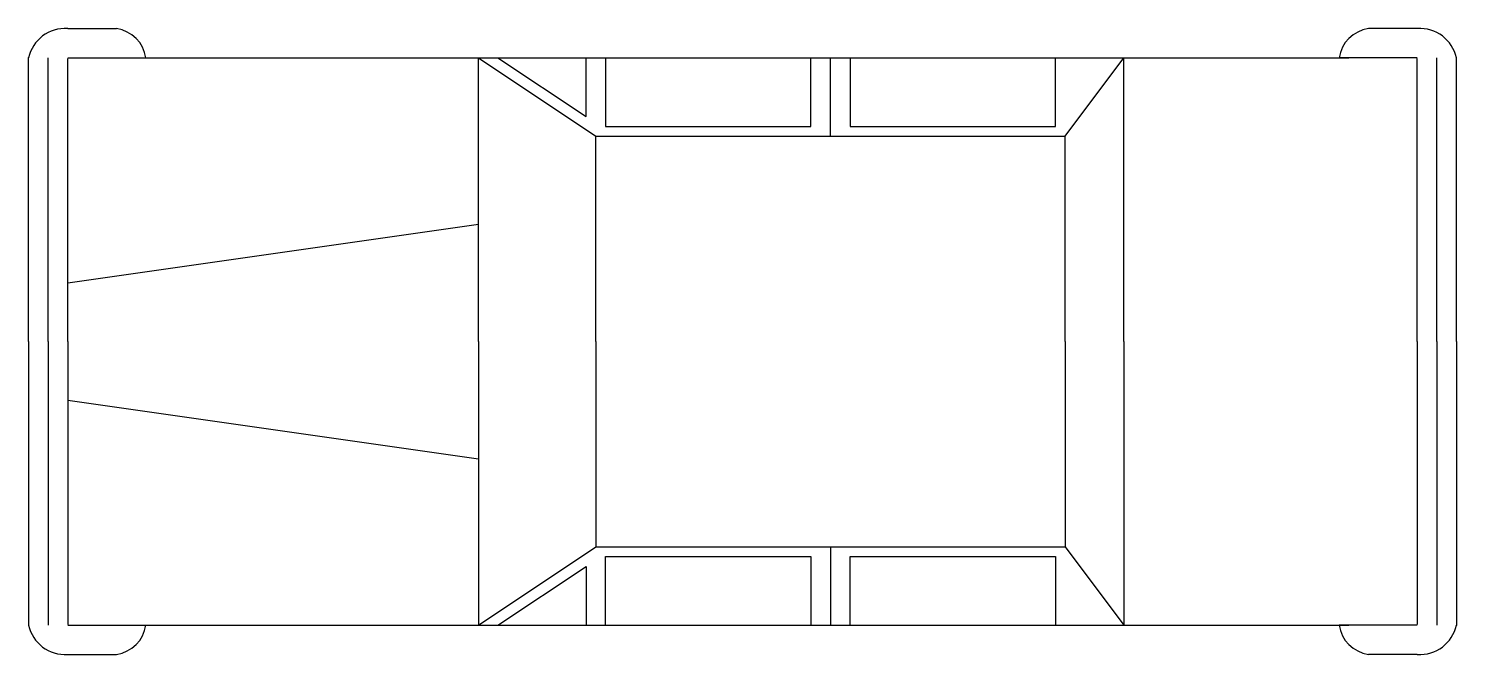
# Model space of a CAD drawing. Extents: x -3 to 106, y 0 to 48.
import ezdxf

# ---------------------------------------------------------------- set-up
doc = ezdxf.new("R2010")
doc.units = 0
doc.layers.get('0').update_dxf_attribs({"linetype": 'CONTINUOUS'})

msp = doc.modelspace()

# ---------------------------------------------------------------- linework, layer by layer
for p, q in [((0, 48), (3.75, 48)), ((103.5, 48), (99.75, 48)), ((-3, 24.004), (-3, 45.775)), ((-1.5, 24), (-1.5, 45.75)), ((0, 24.004), (0, 45.715)), ((0.002, 45.75), (6, 45.75)), ((6, 45.75), (98.25, 45.75)), ((31.5, 24), (31.5, 45.75)), ((31.5, 45.75), (40.5, 39.75)), ((33, 45.75), (39.75, 41.25)), ((39.75, 41.25), (39.75, 45.75)), ((41.25, 45.75), (41.25, 40.5)), ((57, 40.5), (57, 45.75)), ((58.5, 39.75), (58.5, 45.75)), ((60, 45.75), (60, 40.5)), ((75.75, 40.5), (75.75, 45.75)), ((76.5, 39.75), (81, 45.75)), ((81, 24), (81, 45.75)), ((103.498, 45.75), (97.5, 45.75)), ((103.5, 24.004), (103.5, 45.715)), ((105, 24), (105, 45.75)), ((106.5, 24.004), (106.5, 45.775)), ((40.5, 24), (40.5, 39.75)), ((40.5, 39.75), (76.5, 39.75)), ((41.25, 40.5), (57, 40.5)), ((60, 40.5), (75.75, 40.5)), ((76.5, 24), (76.5, 39.75)), ((0, 28.5), (31.5, 33)), ((-3, 23.996), (-3, 2.225)), ((-1.5, 24), (-1.5, 2.25)), ((0, 23.996), (0, 2.285)), ((31.5, 24), (31.5, 2.25)), ((40.5, 24), (40.5, 8.25)), ((76.5, 24), (76.5, 8.25)), ((81, 24), (81, 2.25)), ((103.5, 23.996), (103.5, 2.285)), ((105, 24), (105, 2.25)), ((106.5, 23.996), (106.5, 2.225)), ((0, 19.5), (31.5, 15)), ((31.5, 2.25), (40.5, 8.25)), ((40.5, 8.25), (76.5, 8.25)), ((58.5, 8.25), (58.5, 2.25)), ((76.5, 8.25), (81, 2.25)), ((33, 2.25), (39.75, 6.75)), ((39.75, 6.75), (39.75, 2.25)), ((41.25, 7.5), (57, 7.5)), ((41.25, 2.25), (41.25, 7.5)), ((57, 7.5), (57, 2.25)), ((60, 7.5), (75.75, 7.5)), ((60, 2.25), (60, 7.5)), ((75.75, 7.5), (75.75, 2.25)), ((0.002, 2.25), (6, 2.25)), ((6, 2.25), (98.25, 2.25)), ((103.498, 2.25), (97.5, 2.25)), ((0, 0), (3.75, 0)), ((103.5, 0), (99.75, 0))]:
    msp.add_line(p, q)
for centre, radius, start, end in [((-0.216, 45.163), 2.845, 85.64554, 168.0943), ((3.375, 45.375), 2.652, 8.13011, 81.86996), ((100.125, 45.375), 2.652, 98.13004, 171.8699), ((103.716, 45.163), 2.845, 11.90574, 94.35446), ((-0.216, 2.837), 2.845, 191.9057, 274.3545), ((3.375, 2.625), 2.652, 278.13, 351.8699), ((100.125, 2.625), 2.652, 188.1301, 261.87), ((103.716, 2.837), 2.845, 265.6455, 348.0943)]:
    msp.add_arc(centre, radius, start, end)

doc.saveas('drawing.dxf')
